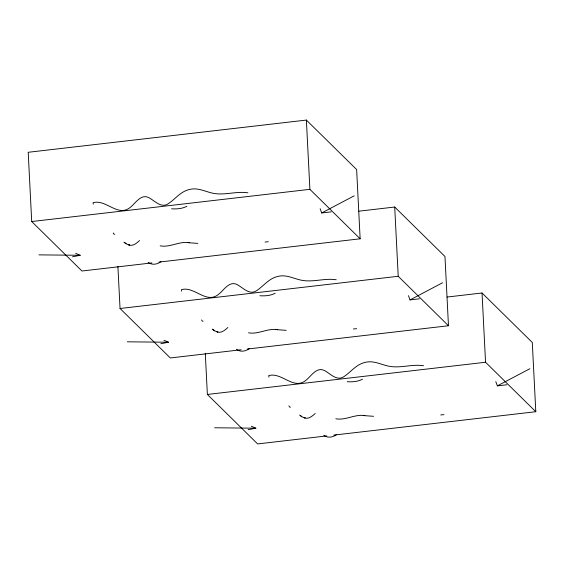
<?xml version="1.0" encoding="UTF-8"?>
<svg xmlns="http://www.w3.org/2000/svg" width="564" height="564" viewBox="0 0 564 564"><rect width="100%" height="100%" fill="white"/><g stroke="black" fill="none" stroke-linecap="round" stroke-linejoin="round"><path stroke-width="0.85" d="M139.548 240.546C136.629 243.218 132.73 246.778 128.529 244.825L129.537 245.072L126.216 243.895L123.953 242.167M227.877 327.501C224.958 330.166 221.06 333.726 216.858 331.773L217.866 332.02L214.546 330.842L212.283 329.115M315.205 413.461C312.287 416.126 308.388 419.694 304.186 417.741L305.194 417.987L301.874 416.803L299.611 415.076M114.774 234.229L114.034 234.243L113.223 232.967M203.103 321.184L202.363 321.198L201.552 319.922M290.432 407.145L289.692 407.159L288.881 405.883M160.994 261.611C157.342 264.481 151.906 265.425 148.078 262.323M249.323 348.559C245.671 351.435 240.236 352.38 236.415 349.271M336.652 434.527C333 437.396 327.564 438.341 323.736 435.232M320.14 208.715L321.699 212.959L354.206 195.814M408.47 295.663L410.028 299.907L442.536 282.761M495.798 381.631L497.356 385.868L529.864 368.722M186.881 206.276C182.172 208.8 176.779 209.11 171.555 208.807M275.211 293.231C270.501 295.748 265.115 296.065 259.884 295.755M362.539 379.191C357.83 381.708 352.437 382.025 347.212 381.715M72.516 256.789L80.208 255.28L75.661 253.328M160.846 343.737L168.544 342.228L163.99 340.282M248.174 429.705L255.866 428.196L251.318 426.243M268.288 241.73L265.059 242.034M356.617 328.678L353.388 328.981M443.946 414.646L440.717 414.942M158.942 262.098L360.142 238.805L356.631 169.545L306.379 120.076L28.2 152.287L31.711 221.539L81.963 271.009L151.942 262.909M31.711 221.539L309.89 189.335L360.142 238.805M321.699 212.959L331.188 211.86M358.845 211.183L394.708 207.03L444.968 256.5L448.472 325.752L247.272 349.046M117.904 266.412L120.04 308.494L398.219 276.282L448.472 325.752M410.028 299.907L419.517 298.807M447.048 297.045L482.037 292.991L532.289 342.461L535.8 411.713L333.726 435.112M241.152 349.758L170.293 357.957L120.04 308.494M205.282 353.247L207.369 394.455L485.548 362.25L535.8 411.713M497.356 385.868L506.846 384.768M326.725 435.923L257.621 443.924L207.369 394.455M197.865 243.387L188.792 242.746M286.195 330.335L277.121 329.693M373.523 416.295L364.45 415.654M38.986 254.872L80.208 255.28M127.316 341.819L168.544 342.228M214.644 427.78L255.866 428.196M160.169 245.855C170.06 247.744 179.246 240.983 189.236 242.703L187.565 242.492M248.498 332.809C258.39 334.699 267.576 327.938 277.573 329.651L275.895 329.447M335.827 418.77C345.718 420.659 354.904 413.898 364.894 415.612L363.223 415.407M247.906 192.817C236.386 190.992 224.853 195.539 213.354 193.332C207.474 192.19 201.968 189.448 195.962 188.94A21.199 19.853 -45.5 0 0 188.461 189.751C180.388 191.922 175.27 198.958 168.636 203.484C161.523 208.807 154.839 200.883 148.896 197.668C140.796 193.459 135.473 203.512 129.953 207.63C117.728 217.288 105.94 198.944 93.067 202.702L93.314 204.217M336.236 279.765C324.716 277.939 313.189 282.486 301.684 280.28C295.804 279.145 290.305 276.395 284.291 275.895A21.199 19.853 -45.5 0 0 276.79 276.698C268.725 278.877 263.599 285.906 256.972 290.432C249.852 295.755 243.169 287.837 237.225 284.623C229.125 280.407 223.802 290.467 218.282 294.577C206.057 304.236 194.27 285.892 181.404 289.656L181.643 291.172M423.564 365.733C412.044 363.907 400.51 368.454 389.012 366.24C383.132 365.105 377.626 362.356 371.62 361.855A21.199 19.853 -45.5 0 0 364.118 362.666C356.046 364.837 350.928 371.866 344.301 376.392C337.18 381.715 330.497 373.798 324.554 370.583C316.453 366.374 311.131 376.428 305.61 380.545C293.386 390.203 281.598 371.859 268.725 375.617L268.972 377.133M124.672 242.633L126.103 243.57M213.002 329.58L214.44 330.518M300.33 415.548L301.768 416.479M482.037 292.991L485.548 362.25M394.708 207.03L398.219 276.282M306.379 120.076L309.89 189.335"/></g></svg>
